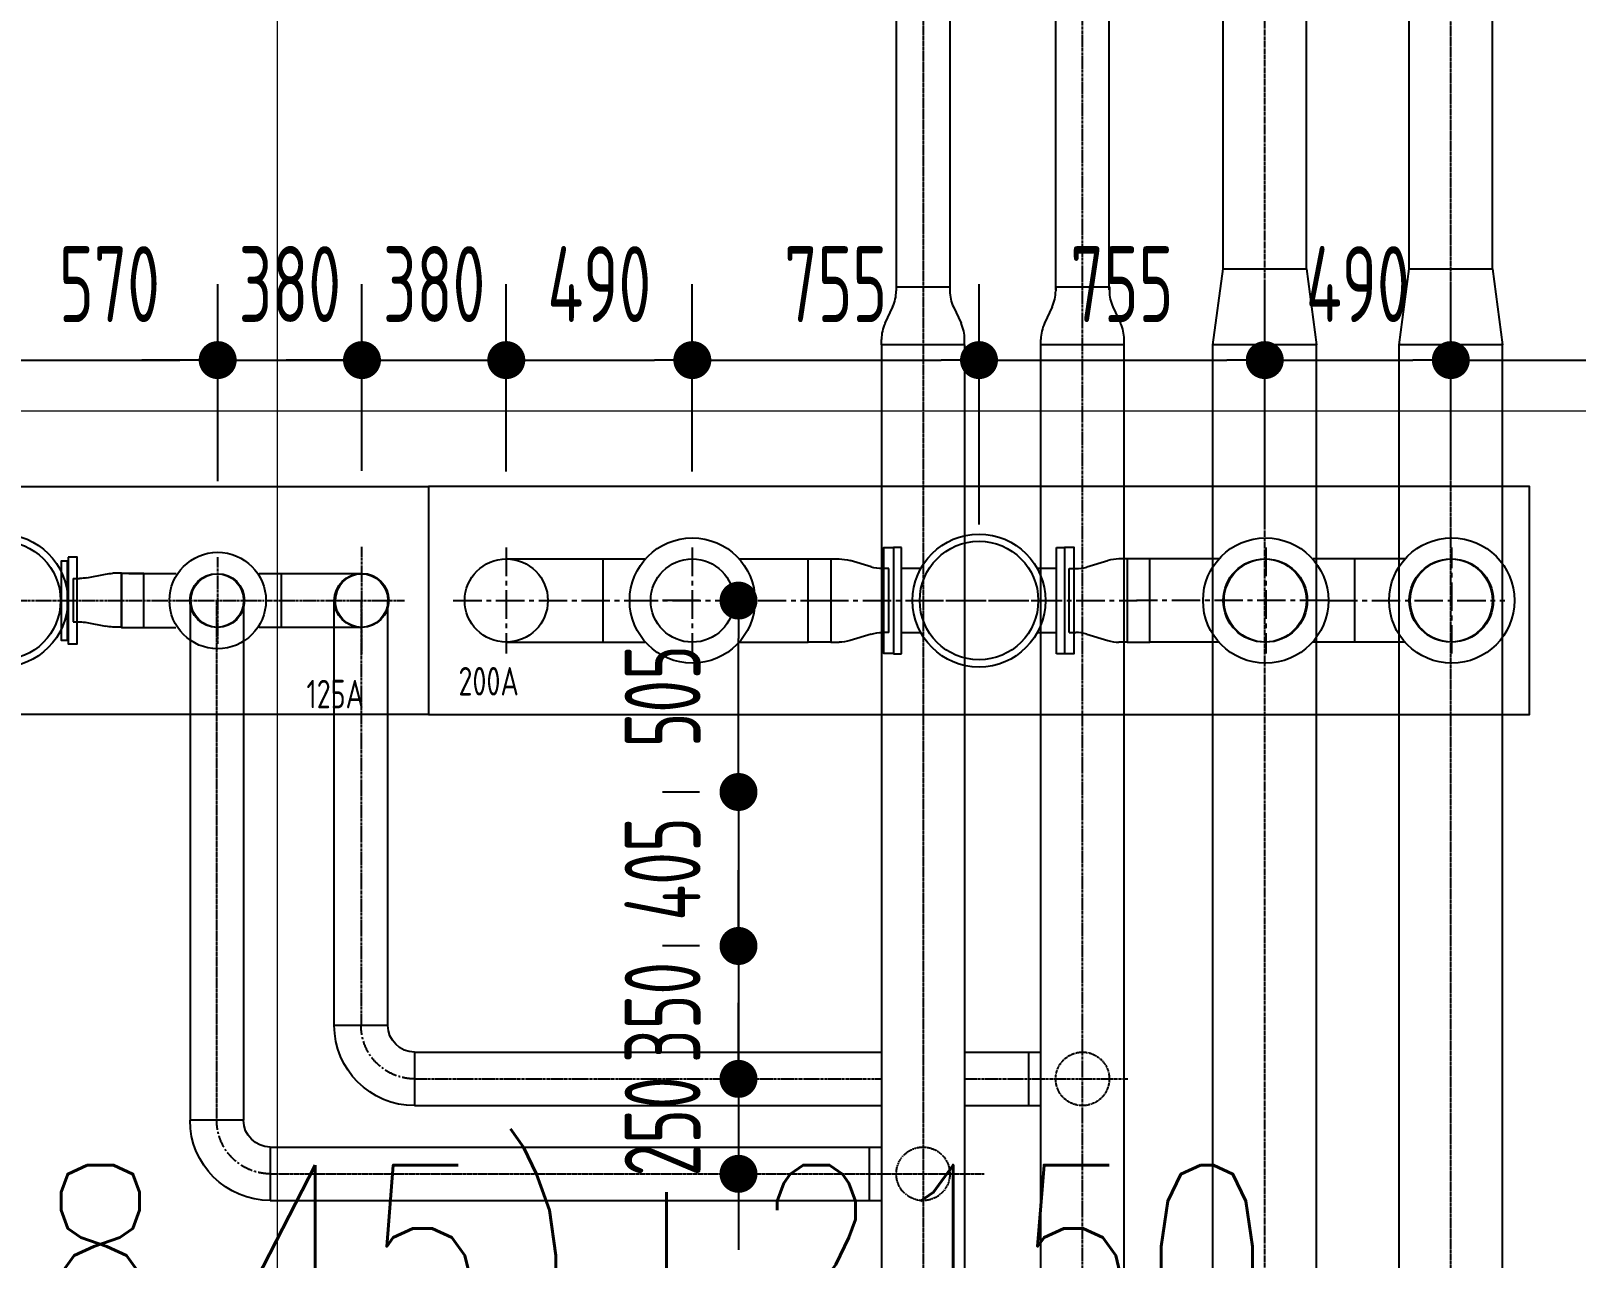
# Model space of a CAD drawing. Extents: x -32000 to 416743, y -254124 to 144214.
# Drawn here: x 254850 to 258920, y 75769 to 79000 of the extents above; entities that cross this region are included whole.
import ezdxf
from ezdxf.enums import TextEntityAlignment as Align

# ---------------------------------------------------------------- set-up
doc = ezdxf.new("R2010")
doc.units = 0
doc.header["$LTSCALE"] = 10
for name, pattern in [('XFM1P40$0$CENTER', [2, 1.25, -0.25, 0.25, -0.25]), ('XFM1P40$0$CENTER2', [1.125, 0.75, -0.125, 0.125, -0.125]), ('XFM1Q40$0$CENTER2', [1.125, 0.75, -0.125, 0.125, -0.125])]:
    doc.linetypes.add(name, pattern=pattern)
for name, color, linetype in [('XFM1D40$0$M-CWTR-TEXT', 250, 'Continuous'), ('XFM1P40$0$$0$M-PIPE-TEXT-ARROR', 250, 'Continuous'), ('XFM1P40$0$E-CBL-DIM', 250, 'Continuous'), ('XFM1P40$0$M-CWTR-CENT', 1, 'XFM1P40$0$CENTER2'), ('XFM1P40$0$M-PIPE-CHWR13', 94, 'Continuous'), ('XFM1P40$0$M-PIPE-CHWR13_CL', 93, 'XFM1P40$0$CENTER2'), ('XFM1P40$0$M-PIPE-CHWR20', 110, 'Continuous'), ('XFM1P40$0$M-PIPE-CHWR20_CL', 111, 'XFM1P40$0$CENTER'), ('XFM1P40$0$M-PIPE-CHWS12', 130, 'Continuous'), ('XFM1P40$0$M-PIPE-CHWS12_CL', 132, 'XFM1P40$0$CENTER2'), ('XFM1P40$0$M-PIPE-CHWS5', 160, 'Continuous'), ('XFM1P40$0$M-PIPE-CHWS5_CL', 161, 'XFM1P40$0$CENTER2'), ('XFM1Q40$0$AUDIT_D_141125194105-41', 130, 'Continuous'), ('XFM1Q40$0$M-FOUN-LINE', 2, 'Continuous'), ('XFM1Q40$0$M-PIPE-CHWR13', 94, 'Continuous'), ('XFM1Q40$0$M-PIPE-CHWR13_CL', 93, 'XFM1Q40$0$CENTER2'), ('XFM1Q40$0$M-PIPE-CHWR20', 110, 'Continuous'), ('XFM1Q40$0$M-PIPE-CHWR20_CL', 111, 'XFM1Q40$0$CENTER2'), ('XFM1Q40$0$M-PIPE-CHWS12', 130, 'Continuous'), ('XFM1Q40$0$M-PIPE-CHWS12_CL', 132, 'XFM1Q40$0$CENTER2'), ('XFM1Q40$0$M-PIPE-CHWS5', 160, 'Continuous'), ('XFM1Q40$0$M-PIPE-CHWS5_CL', 161, 'XFM1Q40$0$CENTER2'), ('XFM1Q40$0$M-PIPE-VAVE', 2, 'Continuous'), ('XFM1Q40$0$M-PIPE-WWR28', 22, 'Continuous'), ('XFM1Q40$0$M-PIPE-WWS35', 10, 'Continuous'), ('XFM7P40ICA$0$H12PL4$0$L40_19_MEJI', 252, 'Continuous')]:
    doc.layers.add(name, color=color, linetype=linetype)
doc.styles.add('XFM1D40$0$12P7-XCM2P10$0$AA-TXT', font='simplex.shx', dxfattribs={"bigfont": 'china.shx'})
doc.styles.add('XFM1P40$0$$0$aa-txt', font='isocp.shx', dxfattribs={"bigfont": 'chineset.shx'})
doc.styles.add('XFM1P40$0$dim-txt', font='isocp.shx', dxfattribs={"width": 0.7, "bigfont": 'chineset.shx'})
doc.styles.add('XFM1Q40$0$aa-txt', font='isocp.shx', dxfattribs={"bigfont": 'chineset.shx'})
doc.dimstyles.new('XFM1P40$0$$0$adim-200', dxfattribs={"dimscale": 200, "dimtxt": 0.3, "dimasz": 2.5, "dimexe": 0.1, "dimexo": 0.5, "dimgap": 0.15, "dimtad": 0, "dimdec": 4, "dimzin": 3, "dimdsep": 46, "dimtxsty": 'XFM1P40$0$$0$aa-txt', "dimcen": 2.5, "dimclrd": 256, "dimclre": 256, "dimclrt": 256, "dimadec": 0, "dimazin": 0, "dimtfac": 1, "dimtdec": 4, "dimtmove": 0, "dimatfit": 3, "dimfxl": 1, "dimtolj": 1, "dimtzin": 0, "dimarcsym": 0})
doc.dimstyles.new('XFM1P40$0$2000-dim', dxfattribs={"dimscale": 2000, "dimtxt": 0.1, "dimasz": 0.05, "dimexe": 0.1, "dimexo": 0.1, "dimgap": 0.05, "dimtad": 1, "dimdec": 0, "dimrnd": 5, "dimtxsty": 'XFM1P40$0$dim-txt', "dimblk": 'XFM1P40$0$_Dot', "dimcen": 2, "dimclrd": 256, "dimclre": 256, "dimclrt": 256, "dimadec": 0, "dimazin": 0, "dimtfac": 1, "dimtdec": 0, "dimtix": 1, "dimtmove": 2, "dimatfit": 3, "dimldrblk": 'XFM1P40$0$_Oblique', "dimfxl": 1, "dimtvp": 1, "dimarcsym": 0})

# ---------------------------------------------------------------- blocks, each defined once
blk = doc.blocks.new('XFM1D40')
at = {"layer": 'XFM1D40$0$M-CWTR-TEXT', "style": 'XFM1D40$0$12P7-XCM2P10$0$AA-TXT', "width": 0.8}
blk.add_text('BOD=L40(18.45)+2150', height=500, dxfattribs=at).set_placement((251759, 75763.5), align=Align.MIDDLE_LEFT)
blk = doc.blocks.new('XFM1P40$0$R8-5')
for p, q in [((-7.07, 0), (7.07, 0)), ((-7.07, 0), (-7.07, -1.04)), ((7.07, 0), (7.07, -1.04)), ((-8, -5.26), (-10.02, -9.58)), ((8, -5.26), (10.02, -9.58)), ((-10.95, -15.24), (-10.95, -13.81)), ((10.95, -15.24), (-10.95, -15.24)), ((10.95, -15.24), (10.95, -13.81))]:
    blk.add_line(p, q)
for centre, start, end in [((-17.07, -1.04), 334.9867, 0), ((17.07, -1.04), 180, 205.0133), ((-0.95, -13.81), 154.9867, 180), ((0.95, -13.81), 0, 25.0133)]:
    blk.add_arc(centre, 10, start, end)
blk = doc.blocks.new('XFM1P40$0$90h-12')
at = {"ltscale": 1000}
for p, q in [((48.5775, 16.1925), (48.5775, 48.5775)), ((32.385, 0), (0, 0))]:
    blk.add_line(p, q, dxfattribs=at)
for radius in [48.5775, 16.1925]:
    blk.add_arc((48.5775, 0), radius, 90, 180, dxfattribs=at)
at = {"layer": 'XFM1P40$0$M-CWTR-CENT'}
blk.add_arc((48.5775, 0), 32.385, 90, 180, dxfattribs=at)
blk = doc.blocks.new('XFM1P40$0$_Dot')
at = {"color": 0, "linetype": 'ByBlock', "lineweight": -2}
blk.add_line((-0.5, 0), (-1, 0), dxfattribs=at)
at = {"color": 0, "linetype": 'ByBlock', "const_width": 0.5}
blk.add_lwpolyline([(-0.25, 0, 1), (0.25, 0, 1)], format="xyb", close=True, dxfattribs=at)
blk = doc.blocks.new('*D278')
at = {"layer": 'DEFPOINTS', "color": 0, "transparency": 16777216}
for p in [(255342.4, 78133.2), (255342.4, 77614.1), (254772.4, 77500)]:
    blk.add_point(p, dxfattribs=at)
at = {"layer": 'XFM1P40$0$E-CBL-DIM', "lineweight": -2}
for p, q in [((254772.4, 77700), (254772.4, 78333.2)), ((255342.4, 77814.1), (255342.4, 78333.2)), ((254872.4, 78133.2), (255242.4, 78133.2))]:
    blk.add_line(p, q, dxfattribs=at)
at = {"layer": 'XFM1P40$0$E-CBL-DIM', "lineweight": -2, "xscale": 100, "yscale": 100, "zscale": 100, "rotation": 180}
blk.add_blockref('XFM1P40$0$_Dot', (254772.4, 78133.2), dxfattribs=at)
at = {"layer": 'XFM1P40$0$E-CBL-DIM', "lineweight": -2, "xscale": 100, "yscale": 100, "zscale": 100}
blk.add_blockref('XFM1P40$0$_Dot', (255342.4, 78133.2), dxfattribs=at)
at = {"layer": 'XFM1P40$0$E-CBL-DIM', "insert": (255057.4, 78333.2), "char_height": 200, "attachment_point": 5, "style": 'XFM1P40$0$dim-txt'}
blk.add_mtext('570', dxfattribs=at)
blk = doc.blocks.new('XFM1P40$0$_Oblique')
at = {"color": 0, "linetype": 'ByBlock', "lineweight": -2}
blk.add_line((-0.5, -0.5), (0.5, 0.5), dxfattribs=at)
blk = doc.blocks.new('*D279')
at = {"layer": 'DEFPOINTS', "color": 0, "transparency": 16777216}
for p in [(255722.4, 78133.2), (255342.4, 77614.1), (255722.4, 77641.5, 0)]:
    blk.add_point(p, dxfattribs=at)
at = {"layer": 'XFM1P40$0$E-CBL-DIM', "lineweight": -2}
for p, q in [((255342.4, 77814.1), (255342.4, 78333.2)), ((255722.4, 77841.5), (255722.4, 78333.2)), ((255242.4, 78133.2), (255142.4, 78133.2)), ((255342.4, 78133.2), (255722.4, 78133.2)), ((255822.4, 78133.2), (255922.4, 78133.2))]:
    blk.add_line(p, q, dxfattribs=at)
at = {"layer": 'XFM1P40$0$E-CBL-DIM', "lineweight": -2, "xscale": 100, "yscale": 100, "zscale": 100}
blk.add_blockref('XFM1P40$0$_Dot', (255342.4, 78133.2), dxfattribs=at)
at = {"layer": 'XFM1P40$0$E-CBL-DIM', "lineweight": -2, "xscale": 100, "yscale": 100, "zscale": 100, "rotation": 180}
blk.add_blockref('XFM1P40$0$_Dot', (255722.4, 78133.2), dxfattribs=at)
at = {"layer": 'XFM1P40$0$E-CBL-DIM', "insert": (255532.4, 78333.2), "char_height": 200, "attachment_point": 5, "style": 'XFM1P40$0$dim-txt'}
blk.add_mtext('380', dxfattribs=at)
blk = doc.blocks.new('*D280')
at = {"layer": 'DEFPOINTS', "color": 0, "transparency": 16777216}
for p in [(256102.4, 78133.2), (255722.4, 77641.5, 0), (256102.4, 77639.6)]:
    blk.add_point(p, dxfattribs=at)
at = {"layer": 'XFM1P40$0$E-CBL-DIM', "lineweight": -2}
for p, q in [((255722.4, 77841.5), (255722.4, 78333.2)), ((256102.4, 77839.6), (256102.4, 78333.2)), ((255622.4, 78133.2), (255522.4, 78133.2)), ((255722.4, 78133.2), (256102.4, 78133.2)), ((256202.4, 78133.2), (256302.4, 78133.2))]:
    blk.add_line(p, q, dxfattribs=at)
at = {"layer": 'XFM1P40$0$E-CBL-DIM', "lineweight": -2, "xscale": 100, "yscale": 100, "zscale": 100}
blk.add_blockref('XFM1P40$0$_Dot', (255722.4, 78133.2), dxfattribs=at)
at = {"layer": 'XFM1P40$0$E-CBL-DIM', "lineweight": -2, "xscale": 100, "yscale": 100, "zscale": 100, "rotation": 180}
blk.add_blockref('XFM1P40$0$_Dot', (256102.4, 78133.2), dxfattribs=at)
at = {"layer": 'XFM1P40$0$E-CBL-DIM', "insert": (255912.4, 78333.2), "char_height": 200, "attachment_point": 5, "style": 'XFM1P40$0$dim-txt'}
blk.add_mtext('380', dxfattribs=at)
blk = doc.blocks.new('*D281')
at = {"layer": 'DEFPOINTS', "color": 0, "transparency": 16777216}
for p in [(256592.4, 78133.2), (256102.4, 77639.6), (256592.4, 77639.6)]:
    blk.add_point(p, dxfattribs=at)
at = {"layer": 'XFM1P40$0$E-CBL-DIM', "lineweight": -2}
for p, q in [((256102.4, 77839.6), (256102.4, 78333.2)), ((256592.4, 77839.6), (256592.4, 78333.2)), ((256202.4, 78133.2), (256492.4, 78133.2))]:
    blk.add_line(p, q, dxfattribs=at)
at = {"layer": 'XFM1P40$0$E-CBL-DIM', "lineweight": -2, "xscale": 100, "yscale": 100, "zscale": 100, "rotation": 180}
blk.add_blockref('XFM1P40$0$_Dot', (256102.4, 78133.2), dxfattribs=at)
at = {"layer": 'XFM1P40$0$E-CBL-DIM', "lineweight": -2, "xscale": 100, "yscale": 100, "zscale": 100}
blk.add_blockref('XFM1P40$0$_Dot', (256592.4, 78133.2), dxfattribs=at)
at = {"layer": 'XFM1P40$0$E-CBL-DIM', "insert": (256347.4, 78333.2), "char_height": 200, "attachment_point": 5, "style": 'XFM1P40$0$dim-txt'}
blk.add_mtext('490', dxfattribs=at)
blk = doc.blocks.new('*D282')
at = {"layer": 'DEFPOINTS', "color": 0, "transparency": 16777216}
for p in [(257347.4, 78133.2), (256592.4, 77639.6), (257347.4, 77500)]:
    blk.add_point(p, dxfattribs=at)
at = {"layer": 'XFM1P40$0$E-CBL-DIM', "lineweight": -2}
for p, q in [((256592.4, 77839.6), (256592.4, 78333.2)), ((257347.4, 77700), (257347.4, 78333.2)), ((256692.4, 78133.2), (257247.4, 78133.2))]:
    blk.add_line(p, q, dxfattribs=at)
at = {"layer": 'XFM1P40$0$E-CBL-DIM', "lineweight": -2, "xscale": 100, "yscale": 100, "zscale": 100, "rotation": 180}
blk.add_blockref('XFM1P40$0$_Dot', (256592.4, 78133.2), dxfattribs=at)
at = {"layer": 'XFM1P40$0$E-CBL-DIM', "lineweight": -2, "xscale": 100, "yscale": 100, "zscale": 100}
blk.add_blockref('XFM1P40$0$_Dot', (257347.4, 78133.2), dxfattribs=at)
at = {"layer": 'XFM1P40$0$E-CBL-DIM', "insert": (256969.9, 78333.2), "char_height": 200, "attachment_point": 5, "style": 'XFM1P40$0$dim-txt'}
blk.add_mtext('755', dxfattribs=at)
blk = doc.blocks.new('*D283')
at = {"layer": 'DEFPOINTS', "color": 0, "transparency": 16777216}
for p in [(258100, 78133.2), (257347.4, 77500), (258100, 77500, 0)]:
    blk.add_point(p, dxfattribs=at)
at = {"layer": 'XFM1P40$0$E-CBL-DIM', "lineweight": -2}
for p, q in [((257347.4, 77700), (257347.4, 78333.2)), ((258100, 77700), (258100, 78333.2)), ((257447.4, 78133.2), (258000, 78133.2))]:
    blk.add_line(p, q, dxfattribs=at)
at = {"layer": 'XFM1P40$0$E-CBL-DIM', "lineweight": -2, "xscale": 100, "yscale": 100, "zscale": 100, "rotation": 180}
blk.add_blockref('XFM1P40$0$_Dot', (257347.4, 78133.2), dxfattribs=at)
at = {"layer": 'XFM1P40$0$E-CBL-DIM', "lineweight": -2, "xscale": 100, "yscale": 100, "zscale": 100}
blk.add_blockref('XFM1P40$0$_Dot', (258100, 78133.2), dxfattribs=at)
at = {"layer": 'XFM1P40$0$E-CBL-DIM', "insert": (257723.7, 78333.2), "char_height": 200, "attachment_point": 5, "style": 'XFM1P40$0$dim-txt'}
blk.add_mtext('755', dxfattribs=at)
blk = doc.blocks.new('*D284')
at = {"layer": 'DEFPOINTS', "color": 0, "transparency": 16777216}
for p in [(258590, 78133.2), (258590, 77639.6, 0), (258100, 77500, 0)]:
    blk.add_point(p, dxfattribs=at)
at = {"layer": 'XFM1P40$0$E-CBL-DIM', "lineweight": -2}
for p, q in [((258100, 77700), (258100, 78333.2)), ((258590, 77839.6), (258590, 78333.2)), ((258200, 78133.2), (258490, 78133.2))]:
    blk.add_line(p, q, dxfattribs=at)
at = {"layer": 'XFM1P40$0$E-CBL-DIM', "lineweight": -2, "xscale": 100, "yscale": 100, "zscale": 100, "rotation": 180}
blk.add_blockref('XFM1P40$0$_Dot', (258100, 78133.2), dxfattribs=at)
at = {"layer": 'XFM1P40$0$E-CBL-DIM', "lineweight": -2, "xscale": 100, "yscale": 100, "zscale": 100}
blk.add_blockref('XFM1P40$0$_Dot', (258590, 78133.2), dxfattribs=at)
at = {"layer": 'XFM1P40$0$E-CBL-DIM', "insert": (258345, 78333.2), "char_height": 200, "attachment_point": 5, "style": 'XFM1P40$0$dim-txt'}
blk.add_mtext('490', dxfattribs=at)
blk = doc.blocks.new('*D285')
at = {"layer": 'DEFPOINTS', "color": 0, "transparency": 16777216}
for p in [(261600, 79805), (261600, 78133.2), (258590, 77639.6, 0)]:
    blk.add_point(p, dxfattribs=at)
at = {"layer": 'XFM1P40$0$E-CBL-DIM', "lineweight": -2}
for p, q in [((261600, 79605), (261600, 77933.2)), ((258590, 77839.6), (258590, 78333.2)), ((258690, 78133.2), (261500, 78133.2))]:
    blk.add_line(p, q, dxfattribs=at)
at = {"layer": 'XFM1P40$0$E-CBL-DIM', "lineweight": -2, "xscale": 100, "yscale": 100, "zscale": 100, "rotation": 180}
blk.add_blockref('XFM1P40$0$_Dot', (258590, 78133.2), dxfattribs=at)
at = {"layer": 'XFM1P40$0$E-CBL-DIM', "lineweight": -2, "xscale": 100, "yscale": 100, "zscale": 100}
blk.add_blockref('XFM1P40$0$_Dot', (261600, 78133.2), dxfattribs=at)
at = {"layer": 'XFM1P40$0$E-CBL-DIM', "insert": (260095, 78333.2), "char_height": 200, "attachment_point": 5, "style": 'XFM1P40$0$dim-txt'}
blk.add_mtext('3010', dxfattribs=at)
blk = doc.blocks.new('*D293')
at = {"layer": 'DEFPOINTS', "color": 0, "transparency": 16777216}
for p in [(256811.4, 76995.9, 0), (256714, 76590.5), (256811.4, 76590.5, 0)]:
    blk.add_point(p, dxfattribs=at)
at = {"layer": 'XFM1P40$0$E-CBL-DIM', "lineweight": -2}
for p, q in [((256714, 77095.9), (256714, 77195.9)), ((256611.4, 76995.9), (256514, 76995.9)), ((256714, 76995.9), (256714, 76590.5)), ((256611.4, 76590.5), (256514, 76590.5)), ((256714, 76490.5), (256714, 76390.5))]:
    blk.add_line(p, q, dxfattribs=at)
at = {"layer": 'XFM1P40$0$E-CBL-DIM', "lineweight": -2, "xscale": 100, "yscale": 100, "zscale": 100}
for p, rotation in [((256714, 76995.9), 270), ((256714, 76590.5), 90)]:
    blk.add_blockref('XFM1P40$0$_Dot', p, dxfattribs=dict(at, rotation=rotation))
at = {"layer": 'XFM1P40$0$E-CBL-DIM', "insert": (256514, 76793.2), "char_height": 200, "attachment_point": 5, "rotation": 90, "style": 'XFM1P40$0$dim-txt'}
blk.add_mtext('405', dxfattribs=at)
blk = doc.blocks.new('*D294')
at = {"layer": 'DEFPOINTS', "color": 0, "transparency": 16777216}
for p in [(256811.4, 76590.5, 0), (256714, 76240.5, 0), (256714, 76240.5)]:
    blk.add_point(p, dxfattribs=at)
at = {"layer": 'XFM1P40$0$E-CBL-DIM', "lineweight": -2}
for p, q in [((256714, 76690.5), (256714, 76790.5)), ((256611.4, 76590.5), (256514, 76590.5)), ((256714, 76590.5), (256714, 76240.5)), ((256914, 76240.5), (256914, 76240.5)), ((256714, 76140.5), (256714, 76040.5))]:
    blk.add_line(p, q, dxfattribs=at)
at = {"layer": 'XFM1P40$0$E-CBL-DIM', "lineweight": -2, "xscale": 100, "yscale": 100, "zscale": 100}
for p, rotation in [((256714, 76590.5), 270), ((256714, 76240.5), 90)]:
    blk.add_blockref('XFM1P40$0$_Dot', p, dxfattribs=dict(at, rotation=rotation))
at = {"layer": 'XFM1P40$0$E-CBL-DIM', "insert": (256514, 76415.5), "char_height": 200, "attachment_point": 5, "rotation": 90, "style": 'XFM1P40$0$dim-txt'}
blk.add_mtext('350', dxfattribs=at)
blk = doc.blocks.new('*D295')
at = {"layer": 'DEFPOINTS', "color": 0, "transparency": 16777216}
for p in [(256714, 76240.5, 0), (256714, 75990.5, 0), (256714, 75990.5)]:
    blk.add_point(p, dxfattribs=at)
at = {"layer": 'XFM1P40$0$E-CBL-DIM', "lineweight": -2}
for p, q in [((256714, 76340.5), (256714, 76440.5)), ((256714, 76240.5), (256714, 75990.5)), ((256914, 76240.5), (256914, 76240.5)), ((256914, 75990.5), (256914, 75990.5)), ((256714, 75890.5), (256714, 75790.5))]:
    blk.add_line(p, q, dxfattribs=at)
at = {"layer": 'XFM1P40$0$E-CBL-DIM', "lineweight": -2, "xscale": 100, "yscale": 100, "zscale": 100}
for p, rotation in [((256714, 76240.5), 270), ((256714, 75990.5), 90)]:
    blk.add_blockref('XFM1P40$0$_Dot', p, dxfattribs=dict(at, rotation=rotation))
at = {"layer": 'XFM1P40$0$E-CBL-DIM', "insert": (256514, 76115.5), "char_height": 200, "attachment_point": 5, "rotation": 90, "style": 'XFM1P40$0$dim-txt'}
blk.add_mtext('250', dxfattribs=at)
blk = doc.blocks.new('*D296')
at = {"layer": 'DEFPOINTS', "color": 0, "transparency": 16777216}
for p in [(256714, 77500), (256811.4, 77500), (256811.4, 76995.9, 0)]:
    blk.add_point(p, dxfattribs=at)
at = {"layer": 'XFM1P40$0$E-CBL-DIM', "lineweight": -2}
for p, q in [((256611.4, 77500), (256514, 77500)), ((256714, 77095.9), (256714, 77400)), ((256611.4, 76995.9), (256514, 76995.9))]:
    blk.add_line(p, q, dxfattribs=at)
at = {"layer": 'XFM1P40$0$E-CBL-DIM', "lineweight": -2, "xscale": 100, "yscale": 100, "zscale": 100}
for p, rotation in [((256714, 77500), 90), ((256714, 76995.9), 270)]:
    blk.add_blockref('XFM1P40$0$_Dot', p, dxfattribs=dict(at, rotation=rotation))
at = {"layer": 'XFM1P40$0$E-CBL-DIM', "insert": (256514, 77248), "char_height": 200, "attachment_point": 5, "rotation": 90, "style": 'XFM1P40$0$dim-txt'}
blk.add_mtext('505', dxfattribs=at)
blk = doc.blocks.new('XFM1Q40$0$R8-6')
for p, q in [((-8.41, 0), (8.41, 0)), ((-8.41, 0), (-8.41, -1.7)), ((8.41, 0), (8.41, -1.7)), ((-8.84, -4.59), (-10.53, -10.18)), ((8.84, -4.59), (10.53, -10.18)), ((-10.95, -15.24), (-10.95, -13.07)), ((10.95, -15.24), (-10.95, -15.24)), ((10.95, -15.24), (10.95, -13.07))]:
    blk.add_line(p, q)
for centre, start, end in [((-18.41, -1.7), 343.2016, 0), ((18.41, -1.7), 180, 196.7984), ((-0.95, -13.07), 163.2016, 180), ((0.95, -13.07), 0, 16.7984)]:
    blk.add_arc(centre, 10, start, end)
blk = doc.blocks.new('XFM1Q40$0$V.S 200A 12~20')
at = {"layer": 'XFM1Q40$0$M-FOUN-LINE'}
blk.add_lwpolyline([(0, 290), (0, 0), (60, 0), (60, 290)], close=True, dxfattribs=at)
at = {"layer": 'XFM1Q40$0$M-PIPE-CHWR20'}
for p, q in [((19.05, 208.16), (19.05, 190.02)), ((40.95, 208.16), (40.95, 190.02)), ((19.05, 190.02), (40.95, 190.02)), ((19.05, 81.84), (19.05, 99.98)), ((19.05, 99.98), (40.95, 99.98)), ((40.95, 81.84), (40.95, 99.98))]:
    blk.add_line(p, q, dxfattribs=at)
for points in [[(40.95, 184.02), (19.05, 184.02), (19.05, 190.02), (40.95, 190.02)], [(40.95, 105.98), (19.05, 105.98), (19.05, 99.98), (40.95, 99.98)]]:
    blk.add_lwpolyline(points, close=True, dxfattribs=at)
for centre in [(30, 220.5), (30, 69.5)]:
    blk.add_circle(centre, 10.96, dxfattribs=at)
at = {"layer": 'XFM1Q40$0$M-PIPE-CHWR20_CL'}
for p, q in [((30, 237), (30, 186.71)), ((43.95, 220.5), (16.04, 220.5)), ((30, 186.88), (30, 103.36)), ((30, 162.5), (30, 127.5)), ((30, 53), (30, 103.55)), ((43.95, 69.5), (16.04, 69.5))]:
    blk.add_line(p, q, dxfattribs=at)
at = {"layer": 'XFM1Q40$0$M-PIPE-CHWS12'}
for p, q in [((19.05, 269.5), (19.05, 233.03)), ((40.95, 269.5), (40.95, 233.03)), ((19.05, 244.02), (40.95, 244.02)), ((19.05, 32.84), (19.05, 56.97)), ((40.95, 32.84), (40.95, 56.97)), ((19.05, 45.98), (40.95, 45.98))]:
    blk.add_line(p, q, dxfattribs=at)
for centre in [(30, 269.5), (30, 20.5)]:
    blk.add_circle(centre, 10.95, dxfattribs=at)
at = {"layer": 'XFM1Q40$0$M-PIPE-CHWS12_CL'}
for p, q in [((30, 283.46), (30, 237.19)), ((43.95, 269.5), (16.04, 269.5)), ((30, 52.81), (30, 6.54)), ((16.04, 20.5), (43.95, 20.5))]:
    blk.add_line(p, q, dxfattribs=at)
at = {"layer": 'XFM1Q40$0$M-PIPE-VAVE'}
for p, q in [((16, 167.55), (16, 165.45)), ((44, 167.55), (16, 167.55)), ((43.97, 167.55), (16.03, 167.55)), ((44, 165.45), (44, 167.55)), ((16, 165.45), (44, 165.45)), ((21.59, 165.45), (21.59, 160.34)), ((38.41, 160.34), (38.41, 165.45)), ((21.59, 129.66), (21.59, 124.55)), ((38.41, 124.55), (38.41, 129.66)), ((16, 124.55), (44, 124.55)), ((16, 122.45), (16, 124.55)), ((43.97, 122.45), (16.03, 122.45)), ((44, 124.55), (44, 122.45))]:
    blk.add_line(p, q, dxfattribs=at)
for points in [[(43.97, 167.55), (16.03, 167.55), (16.03, 170.09), (43.97, 170.09)], [(43.97, 122.45), (16.03, 122.45), (16.03, 119.91), (43.97, 119.91)]]:
    blk.add_lwpolyline(points, close=True, dxfattribs=at)
for centre, radius in [((30, 220.5), 16.5), ((30, 145), 17.5), ((30, 145), 15.6), ((30, 69.5), 16.5), ((30, 20.5), 16.5)]:
    blk.add_circle(centre, radius, dxfattribs=at)
at = {"layer": 'XFM1Q40$0$M-PIPE-CHWR20', "xscale": -1, "rotation": 180}
blk.add_blockref('XFM1Q40$0$R8-6', (30, 168.78), dxfattribs=at)
at = {"layer": 'XFM1Q40$0$M-PIPE-CHWR20'}
blk.add_blockref('XFM1Q40$0$R8-6', (30, 121.22), dxfattribs=at)
at = {"layer": 'XFM1Q40$0$M-FOUN-LINE', "style": 'XFM1Q40$0$aa-txt', "width": 0.8}
blk.add_text('200A', height=7.5, rotation=270, dxfattribs=at).set_placement((8.75, 274.14, 0), align=Align.MIDDLE_CENTER)
blk = doc.blocks.new('XFM1Q40$0$R5-4')
for p, q in [((-5.72, 0), (-5.72, -1.64)), ((-5.72, 0), (5.71, 0)), ((-5.91, -3.58), (-6.88, -8.48)), ((5.71, 0), (5.71, -1.64)), ((5.91, -3.58), (6.88, -8.48)), ((-7.07, -12.7), (-7.07, -10.42)), ((7.07, -12.7), (7.07, -10.42)), ((7.07, -12.7), (-7.07, -12.7))]:
    blk.add_line(p, q)
for centre, start, end in [((-15.72, -1.64), 348.8131, 0), ((15.71, -1.64), 180, 191.1869), ((2.93, -10.42), 168.8131, 180), ((-2.93, -10.42), 0, 11.1869)]:
    blk.add_arc(centre, 10, start, end)
blk = doc.blocks.new('XFM1Q40$0$A$Cfd02ccd3')
at = {"layer": 'XFM1Q40$0$M-FOUN-LINE', "elevation": 0}
blk.add_lwpolyline([(0, 0), (0, 2250), (600, 2250), (600, 0)], close=True, dxfattribs=at)
at = {"layer": 'XFM1Q40$0$M-PIPE-CHWR13'}
for p, q in [((229.3, 1463, 0), (229.3, 1588.5, 0)), ((370.7, 1463, 0), (370.7, 1588.5, 0)), ((229.3, 788.7, 0), (229.3, 664.9, 0)), ((371.6, 788.7, 0), (371.6, 664.3, 0))]:
    blk.add_line(p, q, dxfattribs=at)
at = {"layer": 'XFM1Q40$0$M-PIPE-CHWR13', "elevation": 0}
for points in [[(229.3, 1441.8), (370.7, 1441.8), (370.7, 1503.5), (229.3, 1503.5)], [(371.6, 808.2), (229.3, 808.2), (229.3, 749.9), (371.6, 749.9)]]:
    blk.add_lwpolyline(points, close=True, dxfattribs=at)
at = {"layer": 'XFM1Q40$0$M-PIPE-CHWR13'}
blk.add_circle((300, 1695, 0), 70.7, dxfattribs=at)
at = {"layer": 'XFM1Q40$0$M-PIPE-CHWR13_CL'}
for p, q in [((300, 1821, 0), (300, 432.4, 0)), ((185.9, 1695, 0), (414.1, 1695, 0)), ((185.9, 555, 0), (414.1, 555, 0))]:
    blk.add_line(p, q, dxfattribs=at)
at = {"layer": 'XFM1Q40$0$M-PIPE-CHWS5'}
for p, q in [((229.3, 1969.5, 0), (229.3, 1799.5, 0)), ((370.7, 1969.5, 0), (370.7, 1799.5, 0)), ((229.3, 1863.1, 0), (370.7, 1863.1, 0)), ((229.3, 175, 0), (229.3, 445.5, 0)), ((370.7, 175, 0), (370.7, 445.5, 0)), ((229.3, 387, 0), (370.7, 387, 0))]:
    blk.add_line(p, q, dxfattribs=at)
for centre in [(300, 2075, 0), (300, 175, 0)]:
    blk.add_circle(centre, 70.7, dxfattribs=at)
at = {"layer": 'XFM1Q40$0$M-PIPE-CHWS5_CL'}
for p, q in [((300, 2228.4, 0), (300, 1821, 0)), ((439.6, 2075, 0), (160.5, 2075, 0)), ((300, 429, 0), (300, 63.4, 0)), ((158.5, 175, 0), (441.5, 175, 0))]:
    blk.add_line(p, q, dxfattribs=at)
at = {"layer": 'XFM1Q40$0$M-PIPE-VAVE', "elevation": 0}
for points in [[(414.3, 1301), (185.7, 1301), (185.7, 1324.8), (414.3, 1324.8)], [(195, 1299), (195, 1284), (405, 1284), (405, 1299)], [(414.3, 949), (185.7, 949), (185.7, 925.2), (414.3, 925.2)], [(195, 951), (195, 966), (405, 966), (405, 951)]]:
    blk.add_lwpolyline(points, close=True, dxfattribs=at)
at = {"layer": 'XFM1Q40$0$M-PIPE-VAVE'}
for centre, radius in [((300, 2075, 0), 127), ((300, 1695, 0), 127), ((300, 1125, 0), 175), ((300, 1125, 0), 156.3), ((300, 555, 0), 127)]:
    blk.add_circle(centre, radius, dxfattribs=at)
at = {"layer": 'XFM1Q40$0$M-PIPE-WWR28'}
blk.add_line((370.7, 1695, 0), (370.7, 1695, 0), dxfattribs=at)
blk.add_circle((300, 555, 0), 70.7, dxfattribs=at)
at = {"layer": 'XFM1Q40$0$M-PIPE-WWS35'}
blk.add_arc((300, 175, 0), 70.7, 270, 90, dxfattribs=at)
at = {"layer": 'XFM1Q40$0$M-PIPE-CHWR13', "xscale": 10, "yscale": 10, "zscale": 10, "rotation": 180}
blk.add_blockref('XFM1Q40$0$R5-4', (300, 1314.8, 0), dxfattribs=at)
at = {"layer": 'XFM1Q40$0$M-PIPE-CHWR13', "xscale": -10, "yscale": 10, "zscale": 10}
blk.add_blockref('XFM1Q40$0$R5-4', (301, 935.2, 0), dxfattribs=at)
at = {"layer": 'XFM1Q40$0$M-FOUN-LINE', "style": 'XFM1Q40$0$aa-txt', "width": 0.8}
blk.add_text('125A', height=75, rotation=270, dxfattribs=at).set_placement((53.8, 245.4, 0), align=Align.MIDDLE_CENTER)
blk = doc.blocks.new('XFM1Q40$0$A$C400517eb')
at = {"rotation": 90}
blk.add_blockref('XFM1Q40$0$A$Cfd02ccd3', (285297.4, 87200, 0), dxfattribs=at)
at = {"layer": 'XFM1Q40$0$AUDIT_D_141125194105-41', "linetype": 'Continuous', "xscale": 10, "yscale": 10, "zscale": 10, "rotation": 90}
blk.add_blockref('XFM1Q40$0$V.S 200A 12~20', (288197.4, 87200), dxfattribs=at)
blk = doc.blocks.new('XFM1Q40')
blk.add_blockref('XFM1Q40$0$A$C400517eb', (-29400, -10000))
blk = doc.blocks.new('XFM7P40ICA$0$H12PL4')
at = {"layer": 'XFM7P40ICA$0$H12PL4$0$L40_19_MEJI', "lineweight": 0}
for p, q in [((255500, 32860), (255500, 89775)), ((251200, 78000), (260600, 78000))]:
    blk.add_line(p, q, dxfattribs=at)
blk = doc.blocks.new('XFM7P40ICA')
blk.add_blockref('XFM7P40ICA$0$H12PL4', (0, 0))
blk = doc.blocks.new('XFM1P40')
at = {"layer": 'XFM1P40$0$M-PIPE-CHWR13'}
for p, q in [((257129.5, 85990.5, 0), (257129.5, 78318.4, 0)), ((257270.5, 85990.5, 0), (257270.5, 78318.4, 0)), ((257090.5, 78173.5, 0), (257090.5, 50480, 0)), ((257309.5, 78173.5, 0), (257309.5, 50480, 0)), ((255269.5, 77500, 0), (255269.5, 76131.5, 0)), ((255410.5, 77500, 0), (255410.5, 76131.5, 0)), ((255481, 76061, 0), (257090.5, 76061, 0)), ((257059, 75920, 0), (257059, 76061, 0)), ((255481, 75920, 0), (257090.5, 75920, 0))]:
    blk.add_line(p, q, dxfattribs=at)
blk.add_circle((255340, 77500), 70.7, dxfattribs=at)
at = {"layer": 'XFM1P40$0$M-PIPE-CHWR13_CL', "ltscale": 0.5}
for p, q in [((257200, 86135.4, 0), (257200, 50276.6, 0)), ((255340, 76131.5, 0), (255340, 77500, 0)), ((255481, 75990.5, 0), (257360.9, 75990.5, 0))]:
    blk.add_line(p, q, dxfattribs=at)
blk.add_circle((257200, 75990.5, 0), 70.5, dxfattribs=at)
at = {"layer": 'XFM1P40$0$M-PIPE-CHWR20'}
for p, q in [((257990.5, 78373.5, 0), (257990.5, 87500, 0)), ((258209.5, 78373.5, 0), (258209.5, 87500, 0)), ((257963.5, 78173.5, 0), (257990.5, 78373.5, 0)), ((257990.5, 78373.5, 0), (258209.5, 78373.5, 0)), ((258209.5, 78373.5, 0), (258236.5, 78173.5, 0)), ((257963.5, 49510, 0), (257963.5, 78173.5, 0)), ((258236.5, 78173.5, 0), (257963.5, 78173.5, 0)), ((258236.5, 49510, 0), (258236.5, 78173.5, 0))]:
    blk.add_line(p, q, dxfattribs=at)
blk.add_circle((258100, 77500), 109.6, dxfattribs=at)
at = {"layer": 'XFM1P40$0$M-PIPE-CHWR20_CL', "ltscale": 0.5}
blk.add_line((258100, 49237.7, 0), (258100, 87500, 0), dxfattribs=at)
at = {"layer": 'XFM1P40$0$M-PIPE-CHWS12'}
for p, q in [((258480.5, 78373.5, 0), (258480.5, 87500, 0)), ((258699.5, 78373.5, 0), (258699.5, 87500, 0)), ((258453.5, 78173.5, 0), (258480.5, 78373.5, 0)), ((258480.5, 78373.5, 0), (258699.5, 78373.5, 0)), ((258699.5, 78373.5, 0), (258726.5, 78173.5, 0)), ((258453.5, 49999.7, 0), (258453.5, 78173.5, 0)), ((258726.5, 78173.5, 0), (258453.5, 78173.5, 0)), ((258726.5, 49999.7, 0), (258726.5, 78173.5, 0))]:
    blk.add_line(p, q, dxfattribs=at)
blk.add_circle((258590, 77500), 109.5, dxfattribs=at)
at = {"layer": 'XFM1P40$0$M-PIPE-CHWS12_CL', "ltscale": 0.5}
blk.add_line((258590, 49714.6, 0), (258590, 87500, 0), dxfattribs=at)
at = {"layer": 'XFM1P40$0$M-PIPE-CHWS5'}
for p, q in [((257549.5, 78318.4, 0), (257549.5, 86240.5, 0)), ((257690.5, 78318.4, 0), (257690.5, 86240.5, 0)), ((257510.5, 50897.9, 0), (257510.5, 78173.5, 0)), ((257729.5, 50900, 0), (257729.5, 78173.5, 0)), ((255649.5, 76381.5, 0), (255649.5, 77500, 0)), ((255790.5, 76380.7, 0), (255790.5, 77500, 0)), ((255861, 76311, 0), (257090.5, 76311, 0)), ((257309.5, 76311, 0), (257510.5, 76311, 0)), ((257479, 76170, 0), (257479, 76311, 0)), ((255861, 76170, 0), (257090.5, 76170, 0)), ((257309.5, 76170, 0), (257510.5, 76170, 0))]:
    blk.add_line(p, q, dxfattribs=at)
blk.add_circle((255720, 77500, 0), 70.7, dxfattribs=at)
at = {"layer": 'XFM1P40$0$M-PIPE-CHWS5_CL'}
for p, q in [((257620, 50732.2, 0), (257620, 86370.1, 0)), ((255720, 77500, 0), (255720, 76381.5, 0)), ((255861, 76240.5, 0), (257090.5, 76240.5, 0)), ((257309.5, 76240.5, 0), (257739.7, 76240.5, 0))]:
    blk.add_line(p, q, dxfattribs=at)
blk.add_circle((257620, 76240.5, 0), 70.5, dxfattribs=at)
at = {"layer": 'XFM1P40$0$M-PIPE-CHWR13', "xscale": 10, "yscale": 10, "zscale": 10}
blk.add_blockref('XFM1P40$0$R8-5', (257200, 78325.9, 0), dxfattribs=at)
at = {"layer": 'XFM1P40$0$M-PIPE-CHWR13', "xscale": -4.353867530957657, "yscale": 4.353867530957657, "zscale": 4.353867530957657, "rotation": 180}
blk.add_blockref('XFM1P40$0$90h-12', (255269.5, 76131.5, 0), dxfattribs=at)
at = {"layer": 'XFM1P40$0$M-PIPE-CHWS5', "xscale": 10, "yscale": 10, "zscale": 10}
blk.add_blockref('XFM1P40$0$R8-5', (257620, 78325.9, 0), dxfattribs=at)
at = {"layer": 'XFM1P40$0$M-PIPE-CHWS5', "xscale": -4.35386753130019, "yscale": 4.35386753130019, "zscale": 4.35386753130019, "rotation": 180}
blk.add_blockref('XFM1P40$0$90h-12', (255649.5, 76381.5, 0), dxfattribs=at)
at = {"layer": 'XFM1P40$0$E-CBL-DIM'}
for base, p1, p2, picture, middle in [((261600, 78133.2), (258590, 77639.6, 0), (261600, 79805), '*D285', (260095, 78333.2)), ((255342.4, 78133.2), (254772.4, 77500), (255342.4, 77614.1), '*D278', (255057.4, 78333.2)), ((255722.4, 78133.2), (255342.4, 77614.1), (255722.4, 77641.5, 0), '*D279', (255532.4, 78333.2)), ((256102.4, 78133.2), (255722.4, 77641.5, 0), (256102.4, 77639.6), '*D280', (255912.4, 78333.2)), ((256592.4, 78133.2), (256102.4, 77639.6), (256592.4, 77639.6), '*D281', (256347.4, 78333.2)), ((257347.4, 78133.2), (256592.4, 77639.6), (257347.4, 77500), '*D282', (256969.9, 78333.2)), ((258100, 78133.2), (257347.4, 77500), (258100, 77500, 0), '*D283', (257723.7, 78333.2)), ((258590, 78133.2), (258100, 77500, 0), (258590, 77639.6, 0), '*D284', (258345, 78333.2))]:
    dim = blk.add_linear_dim(base=base, p1=p1, p2=p2, dimstyle='XFM1P40$0$2000-dim', dxfattribs=at)
    dim.commit()
    dim.dimension.update_dxf_attribs({"geometry": picture, "text_midpoint": middle})
for base, p1, p2, picture, middle in [((256714, 77500), (256811.4, 76995.9, 0), (256811.4, 77500), '*D296', (256514, 77248)), ((256714, 76590.5), (256811.4, 76995.9, 0), (256811.4, 76590.5, 0), '*D293', (256514, 76793.2)), ((256714, 76240.5), (256811.4, 76590.5, 0), (256714, 76240.5, 0), '*D294', (256514, 76415.5)), ((256714, 75990.5), (256714, 76240.5, 0), (256714, 75990.5, 0), '*D295', (256514, 76115.5))]:
    dim = blk.add_linear_dim(base=base, p1=p1, p2=p2, angle=90, dimstyle='XFM1P40$0$2000-dim', dxfattribs=at)
    dim.commit()
    dim.dimension.update_dxf_attribs({"geometry": picture, "text_midpoint": middle})
at = {"layer": 'XFM1P40$0$$0$M-PIPE-TEXT-ARROR'}
blk.add_leader([(257200, 70523.4, 0), (263195.5, 76936.7, 0), (263881.6, 76936.7, 0)], dimstyle='XFM1P40$0$$0$adim-200', dxfattribs=at)

msp = doc.modelspace()

# ---------------------------------------------------------------- block references
for name in ['XFM1P40', 'XFM7P40ICA', 'XFM1D40', 'XFM1Q40']:
    msp.add_blockref(name, (0, 0))

doc.saveas('drawing.dxf')
